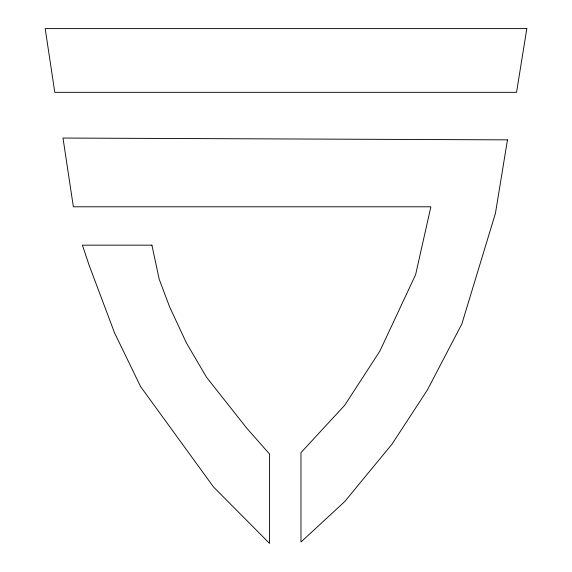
<?xml version="1.0" encoding="UTF-8"?>
<svg xmlns="http://www.w3.org/2000/svg" width="572" height="572" viewBox="0 0 572 572"><rect width="100%" height="100%" fill="white"/><g stroke="black" fill="none" stroke-linecap="round" stroke-linejoin="round"><path stroke-width="0.86" d="M526.812 28.6L516.552 92.328L54.783 92.328L45.188 28.6L526.812 28.6M507.464 139.861L495.423 213.363L461.826 324.017L427.348 390.032L392.049 444.079L344.716 501.58L300.965 542.027L300.965 452.652L344.759 405.233L379.879 351.072L415.637 274.617L430.866 206.792L73.366 206.792L62.991 138.052L507.464 139.861M151.923 245.159L82.411 245.159L89.132 265.286L114.6 332.997L140.598 386.608L213.563 487.029L269.541 543.4L269.541 454.025L246.568 427.942L206.556 377.291L186.458 343.028L169.669 307.035L159.18 279.15L151.923 245.159"/></g></svg>
